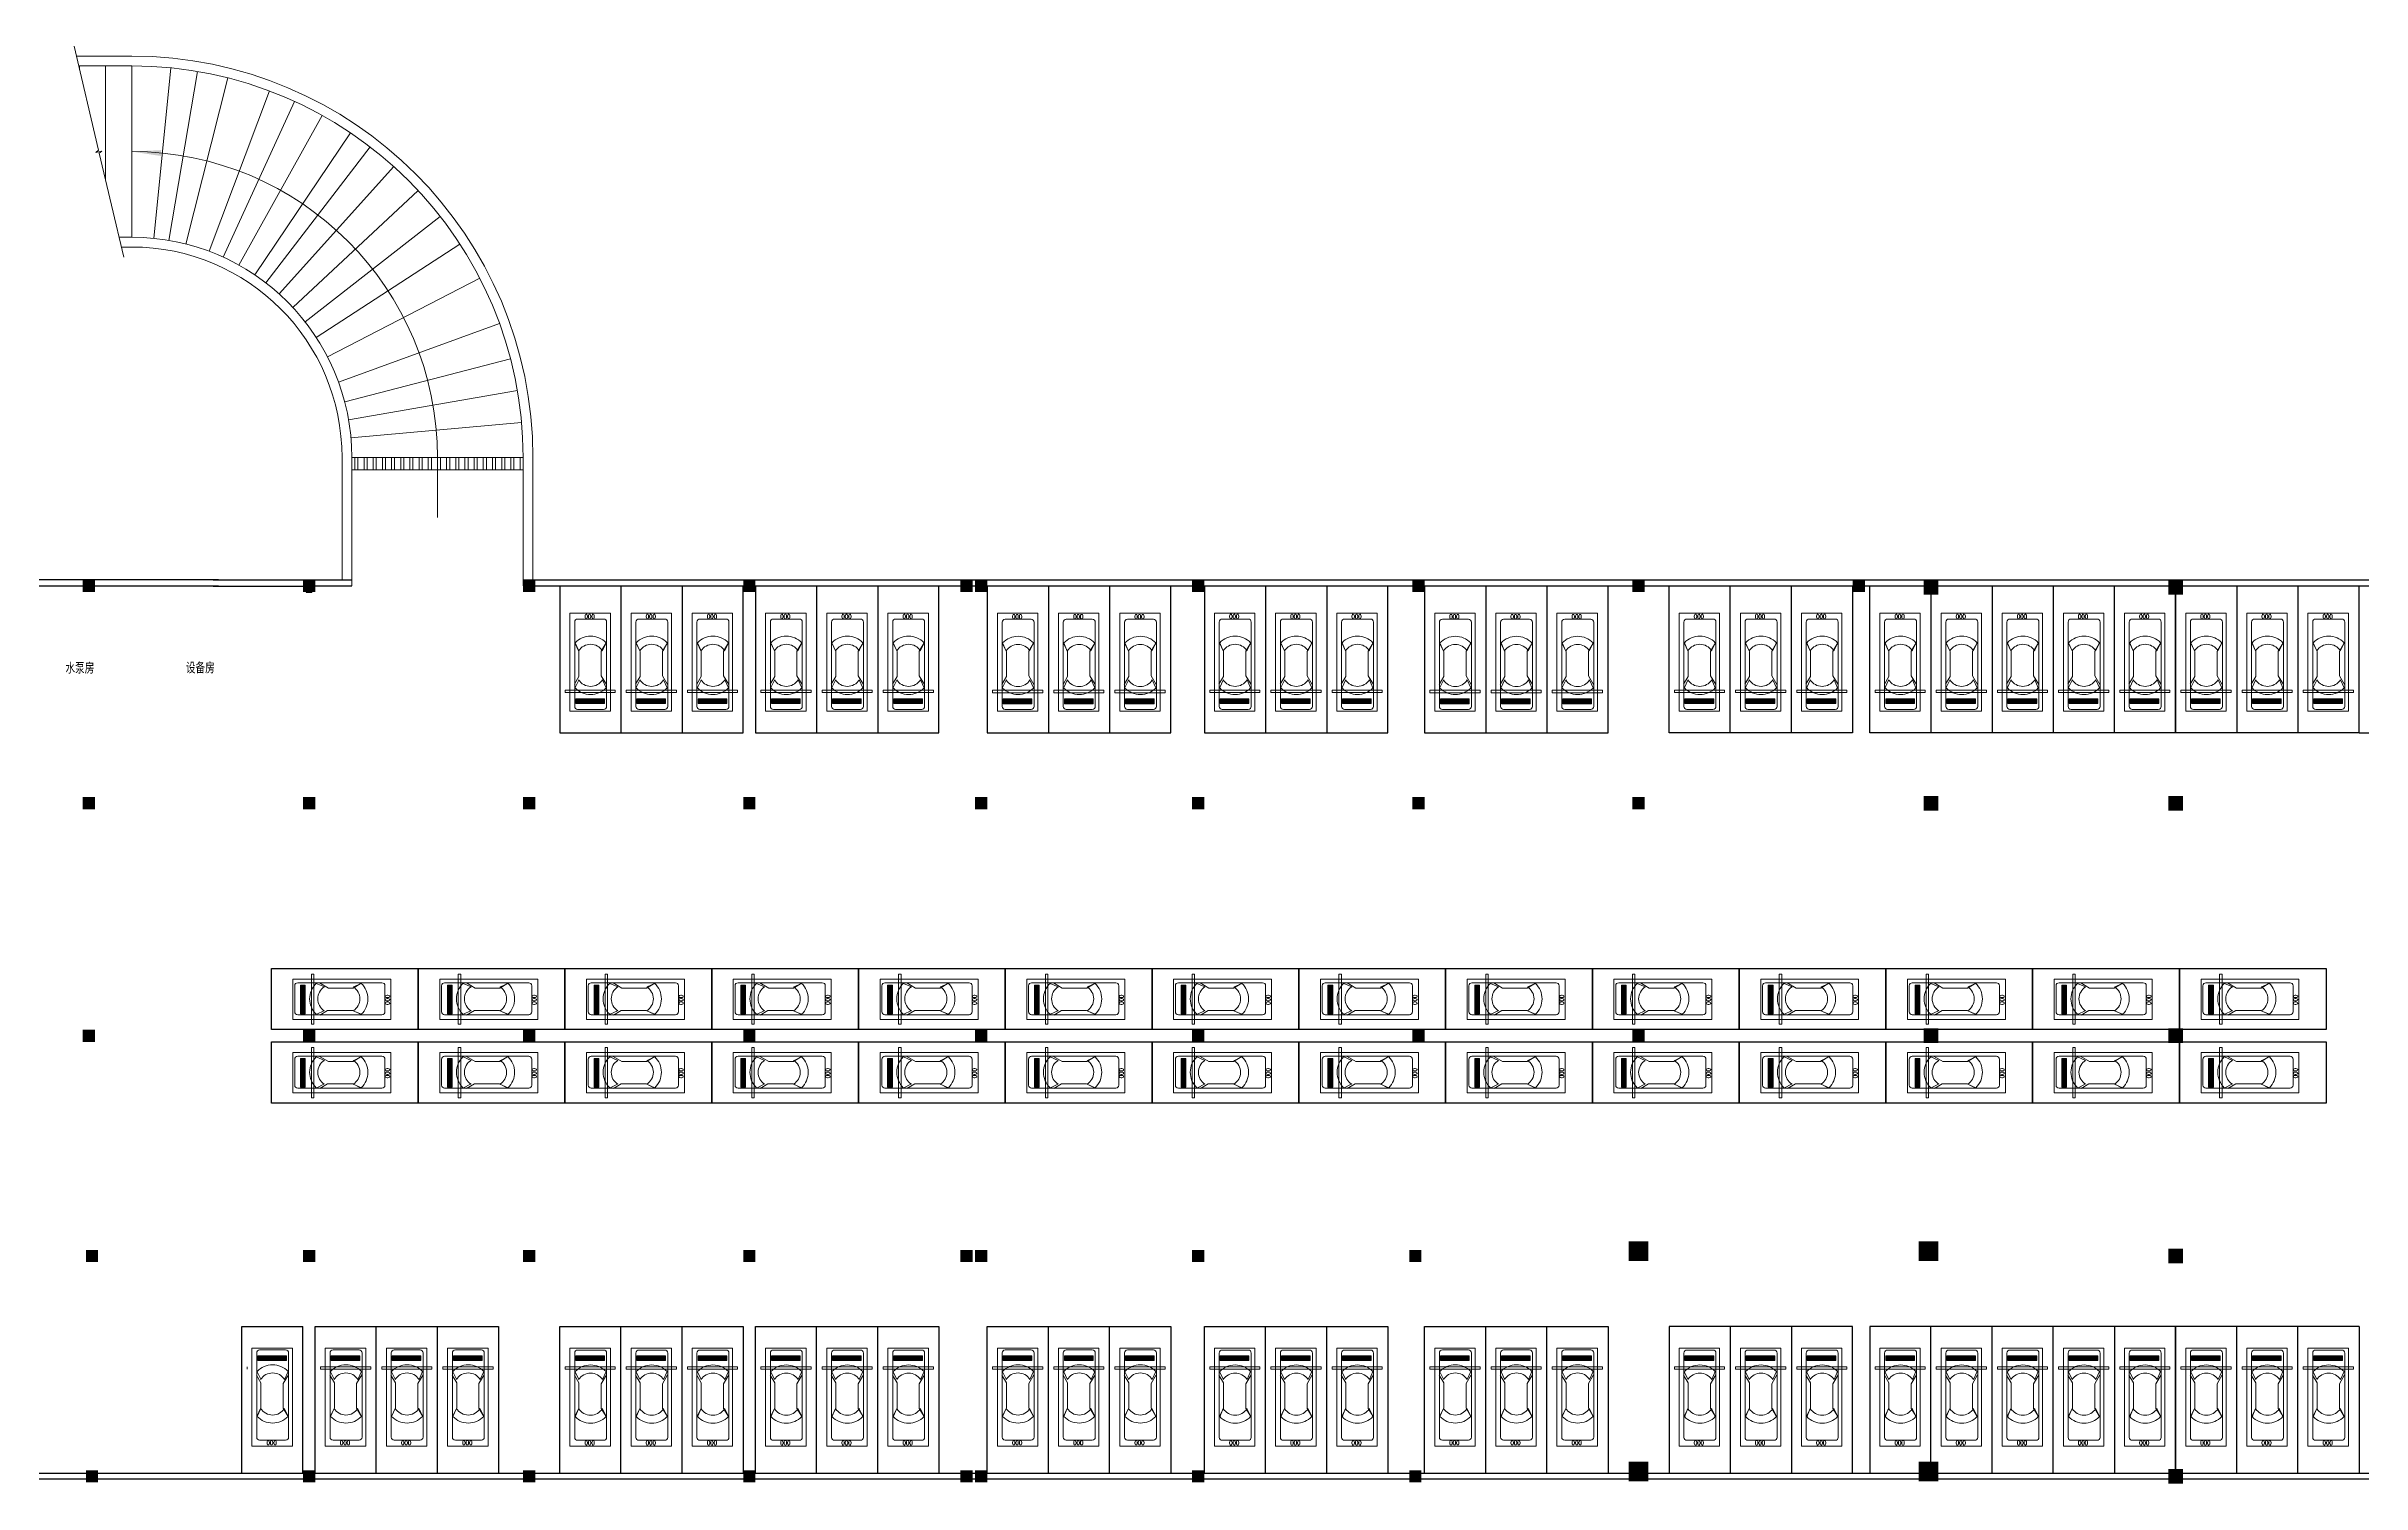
# Model space of a CAD drawing. Extents: x 5719244 to 11985375, y 1211094 to 3157953.
# Drawn here: x 5767760 to 5862411, y 1282965 to 1341690 of the extents above; entities that cross this region are included whole.
import ezdxf

# ---------------------------------------------------------------- set-up
doc = ezdxf.new("R2010")
doc.units = 0
doc.header["$LTSCALE"] = 500
doc.header["$MEASUREMENT"] = 0
doc.layers.get('0').update_dxf_attribs({"linetype": 'CONTINUOUS', "lineweight": 0})
for name, color, linetype, lineweight in [('A-car2', 35, 'CONTINUOUS', 9), ('COLUMN', 7, 'CONTINUOUS', 0), ('DIM', 3, 'CONTINUOUS', 0), ('PUB_DIM', 3, 'CONTINUOUS', 0), ('STAIR', 2, 'CONTINUOUS', 0), ('WALL', 255, 'CONTINUOUS', 30), ('WINDOW', 4, 'CONTINUOUS', 0), ('墙-砼墙填充', 252, 'CONTINUOUS', 9)]:
    doc.layers.add(name, color=color, linetype=linetype, lineweight=lineweight)
doc.layers.add('标注1', color=7, linetype='CONTINUOUS')
doc.layers.add('车位', color=255, linetype='CONTINUOUS')
doc.styles.add('gpsxw', font='txt.shx', dxfattribs={"width": 0.7, "bigfont": 'hztxt.shx'})
doc.styles.get("Standard").update_dxf_attribs({"font": 'ROMAND', "width": 0.8})

# ---------------------------------------------------------------- blocks, each defined once
blk = doc.blocks.new('_FZH')
blk.add_solid([(-0.5, -0.5), (0.5, -0.5), (-0.5, 0.5), (0.5, 0.5)])
blk = doc.blocks.new('_ARROW')
blk.add_solid([(0, 0), (-1, 0.1), (-1, -0.1)])
blk = doc.blocks.new('车位(有车挡车器）')
h = blk.add_hatch(color=2)
h.paths.add_polyline_path([(0.38, 6.16), (0.38, 5.84), (0.82, 5.84), (0.82, 6.16)])
h.paths.add_polyline_path([(1.81, 5.84), (1.81, 6.16), (1.31, 6.16), (1.31, 5.84)])
h = blk.add_hatch(color=256)
h.paths.add_polyline_path([(0.82, 6.16), (0.82, 5.84), (1.31, 5.84), (1.31, 6.16)])
h.paths.add_polyline_path([(1.81, 5.84), (2.31, 5.84), (2.31, 6.16), (1.81, 6.16)])
at = {"color": 140}
for p, q in [((0.27, 5.1), (0.51, 4.56)), ((2.35, 5.07), (2.11, 4.59)), ((0.27, 2.1), (0.51, 2.58)), ((2.35, 2.07), (2.11, 2.62))]:
    blk.add_line(p, q, dxfattribs=at)
for p, q in [((0.38, 5.84), (0.38, 6.16)), ((0.38, 6.16), (2.31, 6.16)), ((2.31, 5.84), (0.38, 5.84)), ((0.82, 6.16), (0.82, 5.84)), ((1.31, 6.16), (1.31, 5.84)), ((1.81, 6.16), (1.81, 5.84)), ((2.31, 6.16), (2.31, 5.84))]:
    blk.add_line(p, q)
at = {"color": 252}
blk.add_lwpolyline([(-0.02, 6.67), (2.7, 6.67), (2.7, 0.08), (-0.02, 0.08)], close=True, dxfattribs=at)
at = {"color": 140}
blk.add_lwpolyline([(0.23, 6.35, -0.414214), (0.43, 6.55), (2.18, 6.55, -0.414214), (2.38, 6.35), (2.38, 0.68, -0.414214), (2.18, 0.48), (0.43, 0.48, -0.414214), (0.23, 0.68)], format="xyb", close=True, dxfattribs=at)
for points in [[(0.24, 4.88), (0.59, 4.29), (0.59, 2.63), (0.26, 2.08)], [(2.4, 4.86), (2.09, 4.34), (2.09, 2.65), (2.37, 2.08)]]:
    blk.add_lwpolyline(points, dxfattribs=at)
for centre, radius, start, end in [((1.31, 4.11), 1.44, 43.7905, 136.2095), ((1.31, 4.06), 0.947, 32.1346, 147.8654), ((1.31, 3.07), 1.44, 223.7905, 316.2095), ((1.31, 3.12), 0.947, 212.1346, 327.8654)]:
    blk.add_arc(centre, radius, start, end, dxfattribs=at)
at = {"insert": (1.03, 0.46), "char_height": 0.3, "attachment_point": 1}
blk.add_mtext('000', dxfattribs=at)

msp = doc.modelspace()

# ---------------------------------------------------------------- hatches: boundary and pattern name
at = {"layer": 'WINDOW'}
h = msp.add_hatch(dxfattribs=at)
h.set_pattern_fill('ANSI32', color=256, scale=1000, angle=45, style=0)
h.set_pattern_definition([(90, (4646000.17, 1547983.93), (-375, 6e-14), []), (90, (4646125.17, 1548108.93), (-375, 6e-14), [])])
h.paths.add_polyline_path([(5787251.4, 1324390), (5787251.4, 1324890), (5780251.4, 1324890), (5780251.4, 1324390)])

# ---------------------------------------------------------------- linework, layer by layer
at = {"ltscale": 3}
for p, q in [((5771238.5, 1341290), (5768988, 1341290)), ((5771251.4, 1340890), (5769082.2, 1340890)), ((5771251.4, 1333890), (5770732.2, 1333890)), ((5771251.4, 1333490), (5770826.5, 1333490)), ((5779851.4, 1324890), (5779851.4, 1319890)), ((5780251.4, 1324890), (5780251.4, 1319645)), ((5783750.3, 1325058.5), (5783750.3, 1322435.8)), ((5787251.4, 1324890), (5787251.4, 1319645)), ((5787651.4, 1324890), (5787651.4, 1319890))]:
    msp.add_line(p, q, dxfattribs=at)
for radius in [16400, 16000, 12500, 9000, 8600]:
    msp.add_arc((5771251.4, 1324890), radius, 0, 90, dxfattribs=at)
at = {"layer": 'A-car2'}
for p, q in [((5788970.7, 1315286.9), (5788970.7, 1315386.9)), ((5788970.7, 1315386.9), (5791021.2, 1315386.9)), ((5791021.2, 1315286.9), (5788970.7, 1315286.9)), ((5791021.2, 1315386.9), (5791021.2, 1315286.9)), ((5791470.7, 1315286.9), (5791470.7, 1315386.9)), ((5791470.7, 1315386.9), (5793521.2, 1315386.9)), ((5793521.2, 1315286.9), (5791470.7, 1315286.9)), ((5793521.2, 1315386.9), (5793521.2, 1315286.9)), ((5793970.7, 1315286.9), (5793970.7, 1315386.9)), ((5793970.7, 1315386.9), (5796021.2, 1315386.9)), ((5796021.2, 1315286.9), (5793970.7, 1315286.9)), ((5796021.2, 1315386.9), (5796021.2, 1315286.9)), ((5796970.7, 1315286.9), (5796970.7, 1315386.9)), ((5796970.7, 1315386.9), (5799021.2, 1315386.9)), ((5799021.2, 1315286.9), (5796970.7, 1315286.9)), ((5799021.2, 1315386.9), (5799021.2, 1315286.9)), ((5799470.7, 1315286.9), (5799470.7, 1315386.9)), ((5799470.7, 1315386.9), (5801521.2, 1315386.9)), ((5801521.2, 1315286.9), (5799470.7, 1315286.9)), ((5801521.2, 1315386.9), (5801521.2, 1315286.9)), ((5801970.7, 1315286.9), (5801970.7, 1315386.9)), ((5801970.7, 1315386.9), (5804021.2, 1315386.9)), ((5804021.2, 1315286.9), (5801970.7, 1315286.9)), ((5804021.2, 1315386.9), (5804021.2, 1315286.9)), ((5806445.7, 1315281.9), (5806445.7, 1315381.9)), ((5806445.7, 1315381.9), (5808496.2, 1315381.9)), ((5808496.2, 1315281.9), (5806445.7, 1315281.9)), ((5808496.2, 1315381.9), (5808496.2, 1315281.9)), ((5808945.7, 1315281.9), (5808945.7, 1315381.9)), ((5808945.7, 1315381.9), (5810996.2, 1315381.9)), ((5810996.2, 1315281.9), (5808945.7, 1315281.9)), ((5810996.2, 1315381.9), (5810996.2, 1315281.9)), ((5811445.7, 1315281.9), (5811445.7, 1315381.9)), ((5811445.7, 1315381.9), (5813496.2, 1315381.9)), ((5813496.2, 1315281.9), (5811445.7, 1315281.9)), ((5813496.2, 1315381.9), (5813496.2, 1315281.9)), ((5815320.7, 1315286.9), (5815320.7, 1315386.9)), ((5815320.7, 1315386.9), (5817371.2, 1315386.9)), ((5817371.2, 1315286.9), (5815320.7, 1315286.9)), ((5817371.2, 1315386.9), (5817371.2, 1315286.9)), ((5817820.7, 1315286.9), (5817820.7, 1315386.9)), ((5817820.7, 1315386.9), (5819871.2, 1315386.9)), ((5819871.2, 1315286.9), (5817820.7, 1315286.9)), ((5819871.2, 1315386.9), (5819871.2, 1315286.9)), ((5820320.7, 1315286.9), (5820320.7, 1315386.9)), ((5820320.7, 1315386.9), (5822371.2, 1315386.9)), ((5822371.2, 1315286.9), (5820320.7, 1315286.9)), ((5822371.2, 1315386.9), (5822371.2, 1315286.9)), ((5824320.7, 1315281.9), (5824320.7, 1315381.9)), ((5824320.7, 1315381.9), (5826371.2, 1315381.9)), ((5826371.2, 1315281.9), (5824320.7, 1315281.9)), ((5826371.2, 1315381.9), (5826371.2, 1315281.9)), ((5826820.7, 1315281.9), (5826820.7, 1315381.9)), ((5826820.7, 1315381.9), (5828871.2, 1315381.9)), ((5828871.2, 1315281.9), (5826820.7, 1315281.9)), ((5828871.2, 1315381.9), (5828871.2, 1315281.9)), ((5829320.7, 1315281.9), (5829320.7, 1315381.9)), ((5829320.7, 1315381.9), (5831371.2, 1315381.9)), ((5831371.2, 1315281.9), (5829320.7, 1315281.9)), ((5831371.2, 1315381.9), (5831371.2, 1315281.9)), ((5834316.5, 1315286.9), (5834316.5, 1315386.9)), ((5834316.5, 1315386.9), (5836367, 1315386.9)), ((5836367, 1315286.9), (5834316.5, 1315286.9)), ((5836367, 1315386.9), (5836367, 1315286.9)), ((5836816.5, 1315286.9), (5836816.5, 1315386.9)), ((5836816.5, 1315386.9), (5838867, 1315386.9)), ((5838867, 1315286.9), (5836816.5, 1315286.9)), ((5838867, 1315386.9), (5838867, 1315286.9)), ((5839316.5, 1315286.9), (5839316.5, 1315386.9)), ((5839316.5, 1315386.9), (5841367, 1315386.9)), ((5841367, 1315286.9), (5839316.5, 1315286.9)), ((5841367, 1315386.9), (5841367, 1315286.9)), ((5842520.7, 1315286.9), (5842520.7, 1315386.9)), ((5842520.7, 1315386.9), (5844571.2, 1315386.9)), ((5844571.2, 1315286.9), (5842520.7, 1315286.9)), ((5844571.2, 1315386.9), (5844571.2, 1315286.9)), ((5845020.7, 1315286.9), (5845020.7, 1315386.9)), ((5845020.7, 1315386.9), (5847071.2, 1315386.9)), ((5847071.2, 1315286.9), (5845020.7, 1315286.9)), ((5847071.2, 1315386.9), (5847071.2, 1315286.9)), ((5847520.7, 1315286.9), (5847520.7, 1315386.9)), ((5847520.7, 1315386.9), (5849571.2, 1315386.9)), ((5849571.2, 1315286.9), (5847520.7, 1315286.9)), ((5849571.2, 1315386.9), (5849571.2, 1315286.9)), ((5850020.7, 1315286.9), (5850020.7, 1315386.9)), ((5850020.7, 1315386.9), (5852071.2, 1315386.9)), ((5852071.2, 1315286.9), (5850020.7, 1315286.9)), ((5852071.2, 1315386.9), (5852071.2, 1315286.9)), ((5852520.7, 1315286.9), (5852520.7, 1315386.9)), ((5852520.7, 1315386.9), (5854571.2, 1315386.9)), ((5854571.2, 1315286.9), (5852520.7, 1315286.9)), ((5854571.2, 1315386.9), (5854571.2, 1315286.9)), ((5855020.7, 1315286.9), (5855020.7, 1315386.9)), ((5855020.7, 1315386.9), (5857071.2, 1315386.9)), ((5857071.2, 1315286.9), (5855020.7, 1315286.9)), ((5857071.2, 1315386.9), (5857071.2, 1315286.9)), ((5857520.7, 1315286.9), (5857520.7, 1315386.9)), ((5857520.7, 1315386.9), (5859571.2, 1315386.9)), ((5859571.2, 1315286.9), (5857520.7, 1315286.9)), ((5859571.2, 1315386.9), (5859571.2, 1315286.9)), ((5860020.7, 1315286.9), (5860020.7, 1315386.9)), ((5860020.7, 1315386.9), (5862071.2, 1315386.9)), ((5862071.2, 1315286.9), (5860020.7, 1315286.9)), ((5862071.2, 1315386.9), (5862071.2, 1315286.9)), ((5778602.4, 1303784.8), (5778602.4, 1301734.3)), ((5778702.4, 1303784.8), (5778602.4, 1303784.8)), ((5778702.4, 1301734.3), (5778702.4, 1303784.8)), ((5784602.4, 1303784.8), (5784602.4, 1301734.3)), ((5784702.4, 1303784.8), (5784602.4, 1303784.8)), ((5784702.4, 1301734.3), (5784702.4, 1303784.8)), ((5790602.4, 1303784.8), (5790602.4, 1301734.3)), ((5790702.4, 1303784.8), (5790602.4, 1303784.8)), ((5790702.4, 1301734.3), (5790702.4, 1303784.8)), ((5796602.4, 1303784.8), (5796602.4, 1301734.3)), ((5796702.4, 1303784.8), (5796602.4, 1303784.8)), ((5796702.4, 1301734.3), (5796702.4, 1303784.8)), ((5802602.4, 1303784.8), (5802602.4, 1301734.3)), ((5802702.4, 1303784.8), (5802602.4, 1303784.8)), ((5802702.4, 1301734.3), (5802702.4, 1303784.8)), ((5808602.4, 1303784.8), (5808602.4, 1301734.3)), ((5808702.4, 1303784.8), (5808602.4, 1303784.8)), ((5808702.4, 1301734.3), (5808702.4, 1303784.8)), ((5814602.4, 1303784.8), (5814602.4, 1301734.3)), ((5814702.4, 1303784.8), (5814602.4, 1303784.8)), ((5814702.4, 1301734.3), (5814702.4, 1303784.8)), ((5820602.4, 1303784.8), (5820602.4, 1301734.3)), ((5820702.4, 1303784.8), (5820602.4, 1303784.8)), ((5820702.4, 1301734.3), (5820702.4, 1303784.8)), ((5826602.4, 1303784.8), (5826602.4, 1301734.3)), ((5826702.4, 1303784.8), (5826602.4, 1303784.8)), ((5826702.4, 1301734.3), (5826702.4, 1303784.8)), ((5832602.4, 1303784.8), (5832602.4, 1301734.3)), ((5832702.4, 1303784.8), (5832602.4, 1303784.8)), ((5832702.4, 1301734.3), (5832702.4, 1303784.8)), ((5838602.4, 1303784.8), (5838602.4, 1301734.3)), ((5838702.4, 1303784.8), (5838602.4, 1303784.8)), ((5838702.4, 1301734.3), (5838702.4, 1303784.8)), ((5844602.4, 1303784.8), (5844602.4, 1301734.3)), ((5844702.4, 1303784.8), (5844602.4, 1303784.8)), ((5844702.4, 1301734.3), (5844702.4, 1303784.8)), ((5850602.4, 1303784.8), (5850602.4, 1301734.3)), ((5850702.4, 1303784.8), (5850602.4, 1303784.8)), ((5850702.4, 1301734.3), (5850702.4, 1303784.8)), ((5856602.4, 1303784.8), (5856602.4, 1301734.3)), ((5856702.4, 1303784.8), (5856602.4, 1303784.8)), ((5856702.4, 1301734.3), (5856702.4, 1303784.8)), ((5778602.4, 1301734.3), (5778702.4, 1301734.3)), ((5784602.4, 1301734.3), (5784702.4, 1301734.3)), ((5790602.4, 1301734.3), (5790702.4, 1301734.3)), ((5796602.4, 1301734.3), (5796702.4, 1301734.3)), ((5802602.4, 1301734.3), (5802702.4, 1301734.3)), ((5808602.4, 1301734.3), (5808702.4, 1301734.3)), ((5814602.4, 1301734.3), (5814702.4, 1301734.3)), ((5820602.4, 1301734.3), (5820702.4, 1301734.3)), ((5826602.4, 1301734.3), (5826702.4, 1301734.3)), ((5832602.4, 1301734.3), (5832702.4, 1301734.3)), ((5838602.4, 1301734.3), (5838702.4, 1301734.3)), ((5844602.4, 1301734.3), (5844702.4, 1301734.3)), ((5850602.4, 1301734.3), (5850702.4, 1301734.3)), ((5856602.4, 1301734.3), (5856702.4, 1301734.3)), ((5778602.4, 1300784.8), (5778602.4, 1298734.3)), ((5778702.4, 1300784.8), (5778602.4, 1300784.8)), ((5778702.4, 1298734.3), (5778702.4, 1300784.8)), ((5784602.4, 1300784.8), (5784602.4, 1298734.3)), ((5784702.4, 1300784.8), (5784602.4, 1300784.8)), ((5784702.4, 1298734.3), (5784702.4, 1300784.8)), ((5790602.4, 1300784.8), (5790602.4, 1298734.3)), ((5790702.4, 1300784.8), (5790602.4, 1300784.8)), ((5790702.4, 1298734.3), (5790702.4, 1300784.8)), ((5796602.4, 1300784.8), (5796602.4, 1298734.3)), ((5796702.4, 1300784.8), (5796602.4, 1300784.8)), ((5796702.4, 1298734.3), (5796702.4, 1300784.8)), ((5802602.4, 1300784.8), (5802602.4, 1298734.3)), ((5802702.4, 1300784.8), (5802602.4, 1300784.8)), ((5802702.4, 1298734.3), (5802702.4, 1300784.8)), ((5808602.4, 1300784.8), (5808602.4, 1298734.3)), ((5808702.4, 1300784.8), (5808602.4, 1300784.8)), ((5808702.4, 1298734.3), (5808702.4, 1300784.8)), ((5814602.4, 1300784.8), (5814602.4, 1298734.3)), ((5814702.4, 1300784.8), (5814602.4, 1300784.8)), ((5814702.4, 1298734.3), (5814702.4, 1300784.8)), ((5820602.4, 1300784.8), (5820602.4, 1298734.3)), ((5820702.4, 1300784.8), (5820602.4, 1300784.8)), ((5820702.4, 1298734.3), (5820702.4, 1300784.8)), ((5826602.4, 1300784.8), (5826602.4, 1298734.3)), ((5826702.4, 1300784.8), (5826602.4, 1300784.8)), ((5826702.4, 1298734.3), (5826702.4, 1300784.8)), ((5832602.4, 1300784.8), (5832602.4, 1298734.3)), ((5832702.4, 1300784.8), (5832602.4, 1300784.8)), ((5832702.4, 1298734.3), (5832702.4, 1300784.8)), ((5838602.4, 1300784.8), (5838602.4, 1298734.3)), ((5838702.4, 1300784.8), (5838602.4, 1300784.8)), ((5838702.4, 1298734.3), (5838702.4, 1300784.8)), ((5844602.4, 1300784.8), (5844602.4, 1298734.3)), ((5844702.4, 1300784.8), (5844602.4, 1300784.8)), ((5844702.4, 1298734.3), (5844702.4, 1300784.8)), ((5850602.4, 1300784.8), (5850602.4, 1298734.3)), ((5850702.4, 1300784.8), (5850602.4, 1300784.8)), ((5850702.4, 1298734.3), (5850702.4, 1300784.8)), ((5856602.4, 1300784.8), (5856602.4, 1298734.3)), ((5856702.4, 1300784.8), (5856602.4, 1300784.8)), ((5856702.4, 1298734.3), (5856702.4, 1300784.8)), ((5778602.4, 1298734.3), (5778702.4, 1298734.3)), ((5784602.4, 1298734.3), (5784702.4, 1298734.3)), ((5790602.4, 1298734.3), (5790702.4, 1298734.3)), ((5796602.4, 1298734.3), (5796702.4, 1298734.3)), ((5802602.4, 1298734.3), (5802702.4, 1298734.3)), ((5808602.4, 1298734.3), (5808702.4, 1298734.3)), ((5814602.4, 1298734.3), (5814702.4, 1298734.3)), ((5820602.4, 1298734.3), (5820702.4, 1298734.3)), ((5826602.4, 1298734.3), (5826702.4, 1298734.3)), ((5832602.4, 1298734.3), (5832702.4, 1298734.3)), ((5838602.4, 1298734.3), (5838702.4, 1298734.3)), ((5844602.4, 1298734.3), (5844702.4, 1298734.3)), ((5850602.4, 1298734.3), (5850702.4, 1298734.3)), ((5856602.4, 1298734.3), (5856702.4, 1298734.3)), ((5775970.7, 1287743.2), (5775970.7, 1287643.2)), ((5781021.2, 1287743.2), (5778970.7, 1287743.2)), ((5778970.7, 1287743.2), (5778970.7, 1287643.2)), ((5778970.7, 1287643.2), (5781021.2, 1287643.2)), ((5781021.2, 1287643.2), (5781021.2, 1287743.2)), ((5783521.2, 1287743.2), (5781470.7, 1287743.2)), ((5781470.7, 1287743.2), (5781470.7, 1287643.2)), ((5781470.7, 1287643.2), (5783521.2, 1287643.2)), ((5783521.2, 1287643.2), (5783521.2, 1287743.2)), ((5786021.2, 1287743.2), (5783970.7, 1287743.2)), ((5783970.7, 1287743.2), (5783970.7, 1287643.2)), ((5783970.7, 1287643.2), (5786021.2, 1287643.2)), ((5786021.2, 1287643.2), (5786021.2, 1287743.2)), ((5791021.2, 1287738.2), (5788970.7, 1287738.2)), ((5788970.7, 1287738.2), (5788970.7, 1287638.2)), ((5788970.7, 1287638.2), (5791021.2, 1287638.2)), ((5791021.2, 1287638.2), (5791021.2, 1287738.2)), ((5793521.2, 1287738.2), (5791470.7, 1287738.2)), ((5791470.7, 1287738.2), (5791470.7, 1287638.2)), ((5791470.7, 1287638.2), (5793521.2, 1287638.2)), ((5793521.2, 1287638.2), (5793521.2, 1287738.2)), ((5796021.2, 1287738.2), (5793970.7, 1287738.2)), ((5793970.7, 1287738.2), (5793970.7, 1287638.2)), ((5793970.7, 1287638.2), (5796021.2, 1287638.2)), ((5796021.2, 1287638.2), (5796021.2, 1287738.2)), ((5799021.2, 1287738.2), (5796970.7, 1287738.2)), ((5796970.7, 1287738.2), (5796970.7, 1287638.2)), ((5796970.7, 1287638.2), (5799021.2, 1287638.2)), ((5799021.2, 1287638.2), (5799021.2, 1287738.2)), ((5801521.2, 1287738.2), (5799470.7, 1287738.2)), ((5799470.7, 1287738.2), (5799470.7, 1287638.2)), ((5799470.7, 1287638.2), (5801521.2, 1287638.2)), ((5801521.2, 1287638.2), (5801521.2, 1287738.2)), ((5804021.2, 1287738.2), (5801970.7, 1287738.2)), ((5801970.7, 1287738.2), (5801970.7, 1287638.2)), ((5801970.7, 1287638.2), (5804021.2, 1287638.2)), ((5804021.2, 1287638.2), (5804021.2, 1287738.2)), ((5808496.2, 1287743.2), (5806445.7, 1287743.2)), ((5806445.7, 1287743.2), (5806445.7, 1287643.2)), ((5806445.7, 1287643.2), (5808496.2, 1287643.2)), ((5808496.2, 1287643.2), (5808496.2, 1287743.2)), ((5810996.2, 1287743.2), (5808945.7, 1287743.2)), ((5808945.7, 1287743.2), (5808945.7, 1287643.2)), ((5808945.7, 1287643.2), (5810996.2, 1287643.2)), ((5810996.2, 1287643.2), (5810996.2, 1287743.2)), ((5813496.2, 1287743.2), (5811445.7, 1287743.2)), ((5811445.7, 1287743.2), (5811445.7, 1287643.2)), ((5811445.7, 1287643.2), (5813496.2, 1287643.2)), ((5813496.2, 1287643.2), (5813496.2, 1287743.2)), ((5817371.2, 1287738.2), (5815320.7, 1287738.2)), ((5815320.7, 1287738.2), (5815320.7, 1287638.2)), ((5815320.7, 1287638.2), (5817371.2, 1287638.2)), ((5817371.2, 1287638.2), (5817371.2, 1287738.2)), ((5819871.2, 1287738.2), (5817820.7, 1287738.2)), ((5817820.7, 1287738.2), (5817820.7, 1287638.2)), ((5817820.7, 1287638.2), (5819871.2, 1287638.2)), ((5819871.2, 1287638.2), (5819871.2, 1287738.2)), ((5822371.2, 1287738.2), (5820320.7, 1287738.2)), ((5820320.7, 1287738.2), (5820320.7, 1287638.2)), ((5820320.7, 1287638.2), (5822371.2, 1287638.2)), ((5822371.2, 1287638.2), (5822371.2, 1287738.2)), ((5826371.2, 1287743.2), (5824320.7, 1287743.2)), ((5824320.7, 1287743.2), (5824320.7, 1287643.2)), ((5824320.7, 1287643.2), (5826371.2, 1287643.2)), ((5826371.2, 1287643.2), (5826371.2, 1287743.2)), ((5828871.2, 1287743.2), (5826820.7, 1287743.2)), ((5826820.7, 1287743.2), (5826820.7, 1287643.2)), ((5826820.7, 1287643.2), (5828871.2, 1287643.2)), ((5828871.2, 1287643.2), (5828871.2, 1287743.2)), ((5831371.2, 1287743.2), (5829320.7, 1287743.2)), ((5829320.7, 1287743.2), (5829320.7, 1287643.2)), ((5829320.7, 1287643.2), (5831371.2, 1287643.2)), ((5831371.2, 1287643.2), (5831371.2, 1287743.2)), ((5836367, 1287738.2), (5834316.5, 1287738.2)), ((5834316.5, 1287738.2), (5834316.5, 1287638.2)), ((5834316.5, 1287638.2), (5836367, 1287638.2)), ((5836367, 1287638.2), (5836367, 1287738.2)), ((5838867, 1287738.2), (5836816.5, 1287738.2)), ((5836816.5, 1287738.2), (5836816.5, 1287638.2)), ((5836816.5, 1287638.2), (5838867, 1287638.2)), ((5838867, 1287638.2), (5838867, 1287738.2)), ((5841367, 1287738.2), (5839316.5, 1287738.2)), ((5839316.5, 1287738.2), (5839316.5, 1287638.2)), ((5839316.5, 1287638.2), (5841367, 1287638.2)), ((5841367, 1287638.2), (5841367, 1287738.2)), ((5844571.2, 1287738.2), (5842520.7, 1287738.2)), ((5842520.7, 1287738.2), (5842520.7, 1287638.2)), ((5842520.7, 1287638.2), (5844571.2, 1287638.2)), ((5844571.2, 1287638.2), (5844571.2, 1287738.2)), ((5847071.2, 1287738.2), (5845020.7, 1287738.2)), ((5845020.7, 1287738.2), (5845020.7, 1287638.2)), ((5845020.7, 1287638.2), (5847071.2, 1287638.2)), ((5847071.2, 1287638.2), (5847071.2, 1287738.2)), ((5849571.2, 1287738.2), (5847520.7, 1287738.2)), ((5847520.7, 1287738.2), (5847520.7, 1287638.2)), ((5847520.7, 1287638.2), (5849571.2, 1287638.2)), ((5849571.2, 1287638.2), (5849571.2, 1287738.2)), ((5852071.2, 1287738.2), (5850020.7, 1287738.2)), ((5850020.7, 1287738.2), (5850020.7, 1287638.2)), ((5850020.7, 1287638.2), (5852071.2, 1287638.2)), ((5852071.2, 1287638.2), (5852071.2, 1287738.2)), ((5852520.7, 1287738.2), (5852520.7, 1287638.2)), ((5854571.2, 1287738.2), (5852520.7, 1287738.2)), ((5852520.7, 1287638.2), (5854571.2, 1287638.2)), ((5854571.2, 1287638.2), (5854571.2, 1287738.2)), ((5857071.2, 1287738.2), (5855020.7, 1287738.2)), ((5855020.7, 1287738.2), (5855020.7, 1287638.2)), ((5855020.7, 1287638.2), (5857071.2, 1287638.2)), ((5857071.2, 1287638.2), (5857071.2, 1287738.2)), ((5859571.2, 1287738.2), (5857520.7, 1287738.2)), ((5857520.7, 1287738.2), (5857520.7, 1287638.2)), ((5857520.7, 1287638.2), (5859571.2, 1287638.2)), ((5859571.2, 1287638.2), (5859571.2, 1287738.2)), ((5862071.2, 1287738.2), (5860020.7, 1287738.2)), ((5860020.7, 1287738.2), (5860020.7, 1287638.2)), ((5860020.7, 1287638.2), (5862071.2, 1287638.2)), ((5862071.2, 1287638.2), (5862071.2, 1287738.2))]:
    msp.add_line(p, q, dxfattribs=at)
at = {"layer": 'DIM', "ltscale": 3}
for p, q in [((5769118.4, 1340736.5), (5769118.4, 1340890)), ((5780251.4, 1324890), (5787251.4, 1324890)), ((5780251.4, 1324390), (5787251.4, 1324390))]:
    msp.add_line(p, q, dxfattribs=at)
at = {"layer": 'STAIR'}
for p, q in [((5769894.7, 1337443.3), (5768893.7, 1341690.1)), ((5769791.6, 1337357.4), (5769894.7, 1337443.3)), ((5770025.2, 1337412.5), (5769791.6, 1337357.4)), ((5769922.2, 1337326.5), (5770025.2, 1337412.5)), ((5770923.2, 1333079.8), (5769922.2, 1337326.5))]:
    msp.add_line(p, q, dxfattribs=at)
at = {"layer": 'WALL'}
for p, q in [((5772301.4, 1319890), (5765495.6, 1319890)), ((5773226.4, 1319640), (5765495.6, 1319640)), ((5769376.4, 1319640), (5766626.4, 1319640)), ((5769376.4, 1319640), (5766626.4, 1319640)), ((5770301.4, 1319640), (5769626.4, 1319640)), ((5774801.4, 1319890), (5772301.4, 1319890)), ((5772976.4, 1319640), (5772301.4, 1319640)), ((5774801.4, 1319640), (5773226.4, 1319640)), ((5774584.5, 1319640), (5778381.3, 1319640)), ((5774585.5, 1319890), (5780251.4, 1319890)), ((5778381.4, 1319645), (5778381.4, 1319395)), ((5778621.4, 1319645), (5780251.4, 1319645)), ((5778621.4, 1319645), (5778621.4, 1319395)), ((5787251.4, 1319890), (5965697.3, 1319890)), ((5787251.4, 1319645), (5844726.4, 1319645)), ((5844976.4, 1319645), (5893101.4, 1319645)), ((5778381.4, 1319395), (5778621.4, 1319395)), ((5769621.4, 1301145), (5769621.4, 1301145)), ((5929951.4, 1283145), (5760381.4, 1283145)), ((5844726.4, 1283385), (5760621.4, 1283385)), ((5769381.4, 1283385), (5760621.4, 1283385)), ((5778376.4, 1283385), (5769621.4, 1283385)), ((5893101.4, 1283385), (5844976.4, 1283385))]:
    msp.add_line(p, q, dxfattribs=at)
at = {"layer": 'WINDOW'}
for p, q in [((5770184.9, 1336211.8), (5770184.9, 1340890)), ((5771251.4, 1333890), (5771251.4, 1340890)), ((5772152.7, 1333844.8), (5772853.7, 1340809.6)), ((5772765.8, 1333761.7), (5773943.6, 1340661.9)), ((5773465.5, 1333613.5), (5775187.5, 1340398.4)), ((5774416.9, 1333315), (5776878.9, 1339867.8)), ((5774994.8, 1333074.6), (5777906.3, 1339440.4)), ((5775632.9, 1332751.5), (5779040.8, 1338866)), ((5776280.2, 1332354.1), (5780191.4, 1338159.4)), ((5776731.1, 1332029.6), (5780993, 1337582.7)), ((5777275.9, 1331576.3), (5781961.6, 1336776.7)), ((5777838.1, 1331023.3), (5782961, 1335793.6)), ((5778343.5, 1330431), (5783859.6, 1334740.6)), ((5778797.5, 1329794.9), (5784666.6, 1333609.8)), ((5779253.3, 1329009.6), (5785476.9, 1332213.7)), ((5779706.7, 1327973.8), (5786282.9, 1330372.3)), ((5779960.5, 1327159.9), (5786734.2, 1328925.4)), ((5780118.9, 1326428.7), (5787015.9, 1327625.5)), ((5780215.6, 1325692), (5787187.8, 1326315.8))]:
    msp.add_line(p, q, dxfattribs=at)
at = {"layer": '车位', "ltscale": 3}
for p, q in [((5788751.4, 1319645), (5788751.4, 1313645)), ((5791251.4, 1319645), (5791251.4, 1313645)), ((5793751.4, 1319645), (5793751.4, 1313645)), ((5796251.4, 1313645), (5796251.4, 1319645)), ((5796751.4, 1319645), (5796751.4, 1313645)), ((5799251.4, 1319645), (5799251.4, 1313645)), ((5801751.4, 1319645), (5801751.4, 1313645)), ((5804251.4, 1313645), (5804251.4, 1319645)), ((5806226.4, 1319640), (5806226.4, 1313640)), ((5808726.4, 1319640), (5808726.4, 1313640)), ((5811226.4, 1319640), (5811226.4, 1313640)), ((5813726.4, 1313640), (5813726.4, 1319640)), ((5815101.4, 1319645), (5815101.4, 1313645)), ((5817601.4, 1319645), (5817601.4, 1313645)), ((5820101.4, 1319645), (5820101.4, 1313645)), ((5822601.4, 1313645), (5822601.4, 1319645)), ((5824101.4, 1319640), (5824101.4, 1313640)), ((5826601.4, 1319640), (5826601.4, 1313640)), ((5829101.4, 1319640), (5829101.4, 1313640)), ((5831601.4, 1313640), (5831601.4, 1319640)), ((5834101.4, 1313640), (5834101.4, 1319645)), ((5836601.4, 1313640), (5836601.4, 1319645)), ((5839101.4, 1313640), (5839101.4, 1319645)), ((5841601.4, 1319640), (5841601.4, 1314640)), ((5842301.4, 1313645), (5842301.4, 1319645)), ((5844801.4, 1319645), (5844801.4, 1313645)), ((5847301.4, 1319645), (5847301.4, 1313645)), ((5849801.4, 1319645), (5849801.4, 1313645)), ((5852301.4, 1313645), (5852301.4, 1319645)), ((5854801.4, 1319645), (5854801.4, 1313645)), ((5854801.4, 1313645), (5854801.4, 1319645)), ((5857301.4, 1319645), (5857301.4, 1313645)), ((5859801.4, 1319645), (5859801.4, 1313645)), ((5862301.4, 1313645), (5862301.4, 1319645)), ((5841601.4, 1314640), (5841601.4, 1313640)), ((5788751.4, 1313645), (5791251.4, 1313645)), ((5791251.4, 1313645), (5793751.4, 1313645)), ((5793751.4, 1313645), (5796251.4, 1313645)), ((5796751.4, 1313645), (5799251.4, 1313645)), ((5799251.4, 1313645), (5801751.4, 1313645)), ((5801751.4, 1313645), (5804251.4, 1313645)), ((5806226.4, 1313640), (5808726.4, 1313640)), ((5808726.4, 1313640), (5811226.4, 1313640)), ((5811226.4, 1313640), (5813726.4, 1313640)), ((5815101.4, 1313645), (5817601.4, 1313645)), ((5817601.4, 1313645), (5820101.4, 1313645)), ((5820101.4, 1313645), (5822601.4, 1313645)), ((5824101.4, 1313640), (5826601.4, 1313640)), ((5826601.4, 1313640), (5829101.4, 1313640)), ((5829101.4, 1313640), (5831601.4, 1313640)), ((5836601.4, 1313640), (5834101.4, 1313640)), ((5839101.4, 1313640), (5836601.4, 1313640)), ((5841601.4, 1313640), (5839101.4, 1313640)), ((5844801.4, 1313645), (5842301.4, 1313645)), ((5847301.4, 1313645), (5844801.4, 1313645)), ((5849801.4, 1313645), (5847301.4, 1313645)), ((5852301.4, 1313645), (5849801.4, 1313645)), ((5854801.4, 1313645), (5852301.4, 1313645)), ((5857301.4, 1313645), (5854801.4, 1313645)), ((5859801.4, 1313645), (5857301.4, 1313645)), ((5862301.4, 1313645), (5859801.4, 1313645)), ((5862301.4, 1313645), (5864801.4, 1313645)), ((5776960.6, 1304015), (5782960.6, 1304015)), ((5776960.6, 1301515), (5776960.6, 1304015)), ((5782960.6, 1304015), (5782960.6, 1301515)), ((5782960.6, 1304015), (5788960.6, 1304015)), ((5782960.6, 1301515), (5782960.6, 1304015)), ((5788960.6, 1304015), (5788960.6, 1301515)), ((5788960.6, 1304015), (5794960.6, 1304015)), ((5788960.6, 1301515), (5788960.6, 1304015)), ((5794960.6, 1304015), (5794960.6, 1301515)), ((5794960.6, 1304015), (5800960.6, 1304015)), ((5794960.6, 1301515), (5794960.6, 1304015)), ((5800960.6, 1304015), (5800960.6, 1301515)), ((5800960.6, 1304015), (5806960.6, 1304015)), ((5800960.6, 1301515), (5800960.6, 1304015)), ((5806960.6, 1304015), (5806960.6, 1301515)), ((5806960.6, 1304015), (5812960.6, 1304015)), ((5806960.6, 1301515), (5806960.6, 1304015)), ((5812960.6, 1304015), (5812960.6, 1301515)), ((5812960.6, 1304015), (5818960.6, 1304015)), ((5812960.6, 1301515), (5812960.6, 1304015)), ((5818960.6, 1304015), (5818960.6, 1301515)), ((5818960.6, 1304015), (5824960.6, 1304015)), ((5818960.6, 1301515), (5818960.6, 1304015)), ((5824960.6, 1304015), (5824960.6, 1301515)), ((5824960.6, 1304015), (5830960.6, 1304015)), ((5824960.6, 1301515), (5824960.6, 1304015)), ((5830960.6, 1304015), (5830960.6, 1301515)), ((5830960.6, 1304015), (5836960.6, 1304015)), ((5830960.6, 1301515), (5830960.6, 1304015)), ((5836960.6, 1304015), (5836960.6, 1301515)), ((5836960.6, 1304015), (5842960.6, 1304015)), ((5836960.6, 1301515), (5836960.6, 1304015)), ((5842960.6, 1304015), (5842960.6, 1301515)), ((5842960.6, 1304015), (5848960.6, 1304015)), ((5842960.6, 1301515), (5842960.6, 1304015)), ((5848960.6, 1304015), (5848960.6, 1301515)), ((5848960.6, 1304015), (5854960.6, 1304015)), ((5848960.6, 1301515), (5848960.6, 1304015)), ((5854960.6, 1304015), (5854960.6, 1301515)), ((5854960.6, 1304015), (5860960.6, 1304015)), ((5854960.6, 1301515), (5854960.6, 1304015)), ((5860960.6, 1304015), (5860960.6, 1301515)), ((5782960.6, 1301515), (5776960.6, 1301515)), ((5788960.6, 1301515), (5782960.6, 1301515)), ((5794960.6, 1301515), (5788960.6, 1301515)), ((5800960.6, 1301515), (5794960.6, 1301515)), ((5806960.6, 1301515), (5800960.6, 1301515)), ((5812960.6, 1301515), (5806960.6, 1301515)), ((5818960.6, 1301515), (5812960.6, 1301515)), ((5824960.6, 1301515), (5818960.6, 1301515)), ((5830960.6, 1301515), (5824960.6, 1301515)), ((5836960.6, 1301515), (5830960.6, 1301515)), ((5842960.6, 1301515), (5836960.6, 1301515)), ((5848960.6, 1301515), (5842960.6, 1301515)), ((5854960.6, 1301515), (5848960.6, 1301515)), ((5860960.6, 1301515), (5854960.6, 1301515)), ((5776960.6, 1301015), (5782960.6, 1301015)), ((5776960.6, 1298515), (5776960.6, 1301015)), ((5782960.6, 1301015), (5782960.6, 1298515)), ((5782960.6, 1301015), (5788960.6, 1301015)), ((5782960.6, 1298515), (5782960.6, 1301015)), ((5788960.6, 1301015), (5788960.6, 1298515)), ((5788960.6, 1301015), (5794960.6, 1301015)), ((5788960.6, 1298515), (5788960.6, 1301015)), ((5794960.6, 1301015), (5794960.6, 1298515)), ((5794960.6, 1301015), (5800960.6, 1301015)), ((5794960.6, 1298515), (5794960.6, 1301015)), ((5800960.6, 1301015), (5800960.6, 1298515)), ((5800960.6, 1301015), (5806960.6, 1301015)), ((5800960.6, 1298515), (5800960.6, 1301015)), ((5806960.6, 1301015), (5806960.6, 1298515)), ((5806960.6, 1301015), (5812960.6, 1301015)), ((5806960.6, 1298515), (5806960.6, 1301015)), ((5812960.6, 1301015), (5812960.6, 1298515)), ((5812960.6, 1301015), (5818960.6, 1301015)), ((5812960.6, 1298515), (5812960.6, 1301015)), ((5818960.6, 1301015), (5818960.6, 1298515)), ((5818960.6, 1301015), (5824960.6, 1301015)), ((5818960.6, 1298515), (5818960.6, 1301015)), ((5824960.6, 1301015), (5824960.6, 1298515)), ((5824960.6, 1301015), (5830960.6, 1301015)), ((5824960.6, 1298515), (5824960.6, 1301015)), ((5830960.6, 1301015), (5830960.6, 1298515)), ((5830960.6, 1301015), (5836960.6, 1301015)), ((5830960.6, 1298515), (5830960.6, 1301015)), ((5836960.6, 1301015), (5836960.6, 1298515)), ((5836960.6, 1301015), (5842960.6, 1301015)), ((5836960.6, 1298515), (5836960.6, 1301015)), ((5842960.6, 1301015), (5842960.6, 1298515)), ((5842960.6, 1301015), (5848960.6, 1301015)), ((5842960.6, 1298515), (5842960.6, 1301015)), ((5848960.6, 1301015), (5848960.6, 1298515)), ((5848960.6, 1301015), (5854960.6, 1301015)), ((5848960.6, 1298515), (5848960.6, 1301015)), ((5854960.6, 1301015), (5854960.6, 1298515)), ((5854960.6, 1301015), (5860960.6, 1301015)), ((5854960.6, 1298515), (5854960.6, 1301015)), ((5860960.6, 1301015), (5860960.6, 1298515)), ((5782960.6, 1298515), (5776960.6, 1298515)), ((5788960.6, 1298515), (5782960.6, 1298515)), ((5794960.6, 1298515), (5788960.6, 1298515)), ((5800960.6, 1298515), (5794960.6, 1298515)), ((5806960.6, 1298515), (5800960.6, 1298515)), ((5812960.6, 1298515), (5806960.6, 1298515)), ((5818960.6, 1298515), (5812960.6, 1298515)), ((5824960.6, 1298515), (5818960.6, 1298515)), ((5830960.6, 1298515), (5824960.6, 1298515)), ((5836960.6, 1298515), (5830960.6, 1298515)), ((5842960.6, 1298515), (5836960.6, 1298515)), ((5848960.6, 1298515), (5842960.6, 1298515)), ((5854960.6, 1298515), (5848960.6, 1298515)), ((5860960.6, 1298515), (5854960.6, 1298515)), ((5775751.4, 1283385), (5775751.4, 1289385)), ((5775751.4, 1289385), (5778251.4, 1289385)), ((5778251.4, 1283385), (5778251.4, 1289385)), ((5778751.4, 1283385), (5778751.4, 1289385)), ((5778751.4, 1289385), (5781251.4, 1289385)), ((5781251.4, 1283385), (5781251.4, 1289385)), ((5781251.4, 1289385), (5783751.4, 1289385)), ((5783751.4, 1283385), (5783751.4, 1289385)), ((5783751.4, 1289385), (5786251.4, 1289385)), ((5786251.4, 1289385), (5786251.4, 1283385)), ((5788751.4, 1283380), (5788751.4, 1289380)), ((5788751.4, 1289380), (5791251.4, 1289380)), ((5791251.4, 1283380), (5791251.4, 1289380)), ((5791251.4, 1289380), (5793751.4, 1289380)), ((5793751.4, 1283380), (5793751.4, 1289380)), ((5793751.4, 1289380), (5796251.4, 1289380)), ((5796251.4, 1289380), (5796251.4, 1283380)), ((5796751.4, 1283380), (5796751.4, 1289380)), ((5796751.4, 1289380), (5799251.4, 1289380)), ((5799251.4, 1283380), (5799251.4, 1289380)), ((5799251.4, 1289380), (5801751.4, 1289380)), ((5801751.4, 1283380), (5801751.4, 1289380)), ((5801751.4, 1289380), (5804251.4, 1289380)), ((5804251.4, 1289380), (5804251.4, 1283380)), ((5806226.4, 1283385), (5806226.4, 1289385)), ((5806226.4, 1289385), (5808726.4, 1289385)), ((5808726.4, 1283385), (5808726.4, 1289385)), ((5808726.4, 1289385), (5811226.4, 1289385)), ((5811226.4, 1283385), (5811226.4, 1289385)), ((5811226.4, 1289385), (5813726.4, 1289385)), ((5813726.4, 1289385), (5813726.4, 1283385)), ((5815101.4, 1283380), (5815101.4, 1289380)), ((5815101.4, 1289380), (5817601.4, 1289380)), ((5817601.4, 1283380), (5817601.4, 1289380)), ((5817601.4, 1289380), (5820101.4, 1289380)), ((5820101.4, 1283380), (5820101.4, 1289380)), ((5820101.4, 1289380), (5822601.4, 1289380)), ((5822601.4, 1289380), (5822601.4, 1283380)), ((5824101.4, 1283385), (5824101.4, 1289385)), ((5824101.4, 1289385), (5826601.4, 1289385)), ((5826601.4, 1283385), (5826601.4, 1289385)), ((5826601.4, 1289385), (5829101.4, 1289385)), ((5829101.4, 1283385), (5829101.4, 1289385)), ((5829101.4, 1289385), (5831601.4, 1289385)), ((5831601.4, 1289385), (5831601.4, 1283385)), ((5836601.4, 1289385), (5834101.4, 1289385)), ((5834101.4, 1289385), (5834101.4, 1283380)), ((5839101.4, 1289385), (5836601.4, 1289385)), ((5836601.4, 1289385), (5836601.4, 1283380)), ((5841601.4, 1289385), (5839101.4, 1289385)), ((5839101.4, 1289385), (5839101.4, 1283380)), ((5841601.4, 1288385), (5841601.4, 1289385)), ((5844801.4, 1289380), (5842301.4, 1289380)), ((5842301.4, 1289380), (5842301.4, 1283380)), ((5844801.4, 1283380), (5844801.4, 1289380)), ((5847301.4, 1289380), (5844801.4, 1289380)), ((5847301.4, 1283380), (5847301.4, 1289380)), ((5849801.4, 1289380), (5847301.4, 1289380)), ((5849801.4, 1283380), (5849801.4, 1289380)), ((5852301.4, 1289380), (5849801.4, 1289380)), ((5852301.4, 1289380), (5852301.4, 1283380)), ((5854801.4, 1289380), (5852301.4, 1289380)), ((5854801.4, 1283380), (5854801.4, 1289380)), ((5854801.4, 1289380), (5854801.4, 1283380)), ((5857301.4, 1289380), (5854801.4, 1289380)), ((5857301.4, 1283380), (5857301.4, 1289380)), ((5859801.4, 1289380), (5857301.4, 1289380)), ((5859801.4, 1283380), (5859801.4, 1289380)), ((5862301.4, 1289380), (5859801.4, 1289380)), ((5862301.4, 1289380), (5862301.4, 1283380)), ((5841601.4, 1283385), (5841601.4, 1288385)), ((5782974.5, 1283385), (5776974.5, 1283385)), ((5789474.5, 1283385), (5783474.5, 1283385)), ((5832601.4, 1283385), (5826601.4, 1283385)), ((5839251.4, 1283385), (5833251.4, 1283385)), ((5864976.4, 1283385), (5858976.4, 1283385))]:
    msp.add_line(p, q, dxfattribs=at)

# ---------------------------------------------------------------- block references
at = {"layer": 'COLUMN'}
for p, xscale, yscale, zscale in [((5769501.4, 1319640), 500, 500, 500), ((5778501.4, 1319640), 500, 500, 500), ((5787501.4, 1319640), 500, 500, 500), ((5796501.4, 1319640), 500, 500, 500), ((5805376.4, 1319640), 500, 500, 500), ((5805976.4, 1319640), 500, 500, 500), ((5814851.4, 1319640), 500, 500, 500), ((5823851.4, 1319640), 500, 500, 500), ((5832851.4, 1319640), 500, 500, 500), ((5841851.4, 1319640), 500, 500, 500), ((5844801.4, 1319590), 600, 600, 600), ((5854801.4, 1319590), 600, 600, 600), ((5769501.4, 1310765), 500, 500, 500), ((5778501.4, 1310765), 500, 500, 500), ((5787501.4, 1310765), 500, 500, 500), ((5796501.4, 1310765), 500, 500, 500), ((5805976.4, 1310765), 500, 500, 500), ((5814851.4, 1310765), 500, 500, 500), ((5823851.4, 1310765), 500, 500, 500), ((5832851.4, 1310765), 500, 500, 500), ((5844801.4, 1310765), 600, 600, 600), ((5854801.4, 1310765), 600, 600, 600), ((5769501.4, 1301265), 500, 500, 500), ((5778501.4, 1301265), 500, 500, 500), ((5787501.4, 1301265), 500, 500, 500), ((5796501.4, 1301265), 500, 500, 500), ((5805976.4, 1301265), 500, 500, 500), ((5814851.4, 1301265), 500, 500, 500), ((5823851.4, 1301265), 500, 500, 500), ((5832851.4, 1301265), 500, 500, 500), ((5844801.4, 1301265), 600, 600, 600), ((5854801.4, 1301265), 600, 600, 600), ((5769626.4, 1292265), 500, 500, 500), ((5778501.4, 1292265), 500, 500, 500), ((5787501.4, 1292265), 500, 500, 500), ((5796501.4, 1292265), 500, 500, 500), ((5805376.4, 1292265), 500, 500, 500), ((5805976.4, 1292265), 500, 500, 500), ((5814851.4, 1292265), 500, 500, 500), ((5823726.4, 1292265), -500, 500, 500), ((5832851.4, 1292465), 800, 800, 800), ((5844701.4, 1292465), 800, 800, 800), ((5854801.4, 1292265), 600, 600, 600), ((5769626.4, 1283265), 500, 500, 500), ((5778501.4, 1283265), 500, 500, 500), ((5787501.4, 1283265), 500, 500, 500), ((5796501.4, 1283265), 500, 500, 500), ((5805376.4, 1283265), 500, 500, 500), ((5805976.4, 1283265), 500, 500, 500), ((5814851.4, 1283265), 500, 500, 500), ((5823726.4, 1283265), -500, 500, 500), ((5832851.4, 1283465), 800, 800, 800), ((5844701.4, 1283465), 800, 800, 800), ((5854801.4, 1283265), 600, 600, 600)]:
    msp.add_blockref('_FZH', p, dxfattribs=dict(at, xscale=xscale, yscale=yscale, zscale=zscale))
at = {"layer": 'PUB_DIM', "xscale": 1200, "yscale": 1200, "zscale": 1200, "rotation": 177.1384898316978}
msp.add_blockref('_ARROW', (5771251.4, 1337390), dxfattribs=at)
at = {"layer": '墙-砼墙填充', "color": 0, "ltscale": 0.5, "yscale": 607.5, "zscale": 607.5}
for p, xscale, rotation in [((5790805.6, 1318580.6), 607.5, 179.9999999999999), ((5793305.6, 1318580.6), 607.5, 179.9999999999999), ((5795805.6, 1318580.6), 607.5, 179.9999999999999), ((5798805.6, 1318580.6), 607.5, 179.9999999999999), ((5801305.6, 1318580.6), 607.5, 179.9999999999999), ((5803805.6, 1318580.6), 607.5, 179.9999999999999), ((5808280.6, 1318575.6), 607.5, 179.9999999999999), ((5810780.6, 1318575.6), 607.5, 179.9999999999999), ((5813280.6, 1318575.6), 607.5, 179.9999999999999), ((5817155.6, 1318580.6), 607.5, 179.9999999999999), ((5819655.6, 1318580.6), 607.5, 179.9999999999999), ((5822155.6, 1318580.6), 607.5, 179.9999999999999), ((5826155.6, 1318575.6), 607.5, 179.9999999999999), ((5828655.6, 1318575.6), 607.5, 179.9999999999999), ((5831155.6, 1318575.6), 607.5, 179.9999999999999), ((5836151.4, 1318580.6), 607.5, 179.9999999999999), ((5838651.4, 1318580.6), 607.5, 179.9999999999999), ((5841151.4, 1318580.6), 607.5, 179.9999999999999), ((5844355.6, 1318580.6), 607.5, 179.9999999999999), ((5846855.6, 1318580.6), 607.5, 179.9999999999999), ((5849355.6, 1318580.6), 607.5, 179.9999999999999), ((5851855.6, 1318580.6), 607.5, 179.9999999999999), ((5854355.6, 1318580.6), 607.5, 179.9999999999999), ((5856855.6, 1318580.6), 607.5, 179.9999999999999), ((5859355.6, 1318580.6), 607.5, 179.9999999999999), ((5861855.6, 1318580.6), 607.5, 179.9999999999999), ((5781896.2, 1303569.2), -607.5, 90), ((5787896.2, 1303569.2), -607.5, 90), ((5793896.2, 1303569.2), -607.5, 90), ((5799896.2, 1303569.2), -607.5, 90), ((5805896.2, 1303569.2), -607.5, 90), ((5811896.2, 1303569.2), -607.5, 90), ((5817896.2, 1303569.2), -607.5, 90), ((5823896.2, 1303569.2), -607.5, 90), ((5829896.2, 1303569.2), -607.5, 90), ((5835896.2, 1303569.2), -607.5, 90), ((5841896.2, 1303569.2), -607.5, 90), ((5847896.2, 1303569.2), -607.5, 90), ((5853896.2, 1303569.2), -607.5, 90), ((5859896.2, 1303569.2), -607.5, 90), ((5781896.2, 1300569.2), -607.5, 90), ((5787896.2, 1300569.2), -607.5, 90), ((5793896.2, 1300569.2), -607.5, 90), ((5799896.2, 1300569.2), -607.5, 90), ((5805896.2, 1300569.2), -607.5, 90), ((5811896.2, 1300569.2), -607.5, 90), ((5817896.2, 1300569.2), -607.5, 90), ((5823896.2, 1300569.2), -607.5, 90), ((5829896.2, 1300569.2), -607.5, 90), ((5835896.2, 1300569.2), -607.5, 90), ((5841896.2, 1300569.2), -607.5, 90), ((5847896.2, 1300569.2), -607.5, 90), ((5853896.2, 1300569.2), -607.5, 90), ((5859896.2, 1300569.2), -607.5, 90)]:
    msp.add_blockref('车位(有车挡车器）', p, dxfattribs=dict(at, xscale=xscale, rotation=rotation))
at = {"layer": '墙-砼墙填充', "color": 0, "ltscale": 0.5, "xscale": -607.5, "yscale": 607.5, "zscale": 607.5}
for p in [(5777805.6, 1284449.5), (5780805.6, 1284449.5), (5783305.6, 1284449.5), (5785805.6, 1284449.5), (5790805.6, 1284444.5), (5793305.6, 1284444.5), (5795805.6, 1284444.5), (5798805.6, 1284444.5), (5801305.6, 1284444.5), (5803805.6, 1284444.5), (5808280.6, 1284449.5), (5810780.6, 1284449.5), (5813280.6, 1284449.5), (5817155.6, 1284444.5), (5819655.6, 1284444.5), (5822155.6, 1284444.5), (5826155.6, 1284449.5), (5828655.6, 1284449.5), (5831155.6, 1284449.5), (5836151.4, 1284444.5), (5838651.4, 1284444.5), (5841151.4, 1284444.5), (5844355.6, 1284444.5), (5846855.6, 1284444.5), (5849355.6, 1284444.5), (5851855.6, 1284444.5), (5854355.6, 1284444.5), (5856855.6, 1284444.5), (5859355.6, 1284444.5), (5861855.6, 1284444.5)]:
    msp.add_blockref('车位(有车挡车器）', p, dxfattribs=at)

# ---------------------------------------------------------------- texts
at = {"layer": '标注1', "char_height": 450, "attachment_point": 1, "style": 'gpsxw'}
for s, width, insert in [('水泵房', 2037.731, (5768542.1, 1316509)), ('设备房', 1668.233, (5773466.6, 1316519.8))]:
    msp.add_mtext_dynamic_manual_height_columns(s, width=width, gutter_width=2250, heights=[0], dxfattribs=dict(at, insert=insert))

doc.saveas('drawing.dxf')
